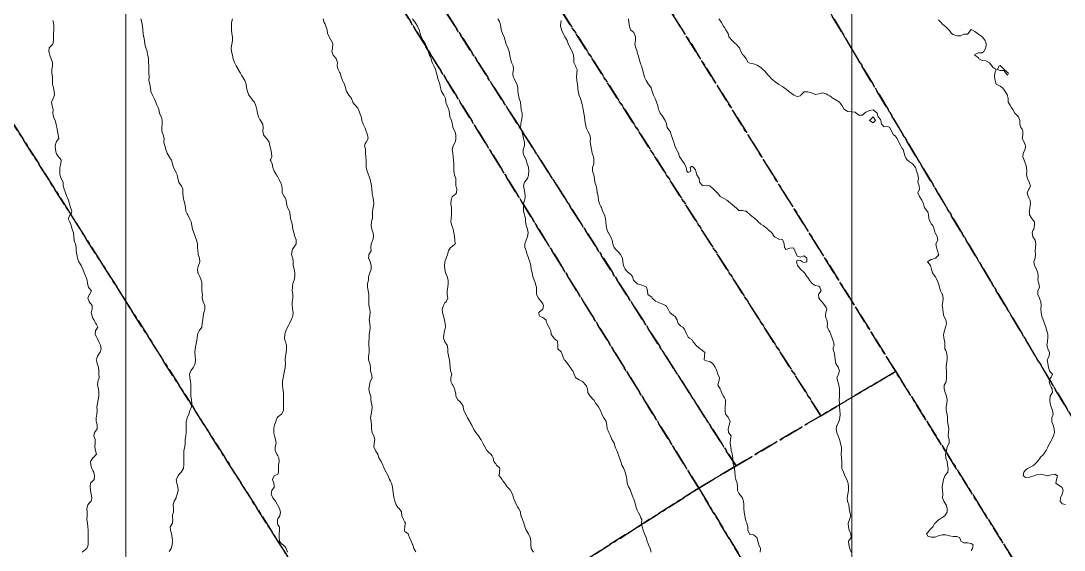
# Model space of a CAD drawing. Header units: centimetres. Extents: x 0 to 642158, y -847 to 649707.
# Drawn here: x 616652.3 to 616796, y 620609.5 to 620682.5 of the extents above; entities that cross this region are included whole.
import ezdxf

# ---------------------------------------------------------------- set-up
doc = ezdxf.new("R2010")
doc.units = ezdxf.units.CM
doc.header["$MEASUREMENT"] = 0
doc.linetypes.add('CENTERX2', pattern=[4, 2.5, -0.5, 0.5, -0.5])
doc.layers.add('MEV_grille', color=254, linetype='Continuous', lineweight=9)
doc.layers.add('WAL_topographie 0.5', color=253, linetype='Continuous', lineweight=20)
doc.layers.add('SPW_parcellaire cadastral', color=7, linetype='CENTERX2', lineweight=25, true_color=0xff0542)

# ---------------------------------------------------------------- blocks, each defined once
blk = doc.blocks.new('*U112')
at = {"layer": 'MEV_grille', "transparency": 33554687}
blk.add_lwpolyline([(0, 1825.48), (0, -1825.48)], dxfattribs=at)
blk = doc.blocks.new('*U113')
at = {"layer": 'MEV_grille', "color": 0, "linetype": 'ByBlock', "lineweight": -2, "transparency": 16777216}
for p in [(1300, 0), (1400, 0)]:
    blk.add_blockref('*U112', p, dxfattribs=at)

msp = doc.modelspace()

# ---------------------------------------------------------------- linework, layer by layer
at = {"layer": 'SPW_parcellaire cadastral'}
for points in [[(616724.81, 620754.61), (616733.99, 620754.98), (616740.55, 620755.54), (616747.23, 620756.08), (616754.09, 620757.08), (616760.44, 620757.88), (616763.22, 620758.18), (616767.03, 620752.84), (616849.03, 620636.24), (616806.4, 620612.31), (616721.28, 620754.81), (616724.81, 620754.61)], [(616716.47, 620755.08), (616721.28, 620754.81), (616806.4, 620612.31), (616791.89, 620603.68), (616772.84, 620634.14), (616700.19, 620750.6), (616711.08, 620755.81), (616716.47, 620755.08)], [(616762.54, 620628.05), (616688.04, 620744.34), (616700.19, 620750.6), (616772.84, 620634.14), (616762.54, 620628.05)], [(616762.54, 620628.05), (616750.85, 620621.12), (616676.6, 620737.39), (616688.04, 620744.34), (616762.54, 620628.05)], [(616750.85, 620621.12), (616745.71, 620618.07), (616673.24, 620735.42), (616676.6, 620737.39), (616750.85, 620621.12)], [(616673.24, 620735.42), (616745.71, 620618.07), (616701.12, 620589.63), (616625.68, 620708.74), (616673.24, 620735.42)], [(616660.01, 620563.35), (616586.47, 620680.51), (616589.49, 620683.69), (616625.68, 620708.74), (616701.12, 620589.63), (616660.01, 620563.35)], [(616764.43, 620587.17), (616745.71, 620618.07), (616750.85, 620621.12), (616762.54, 620628.05), (616772.84, 620634.14), (616791.89, 620603.68), (616764.43, 620587.17)], [(616764.43, 620587.17), (616720.08, 620560.32), (616701.12, 620589.63), (616745.71, 620618.07), (616764.43, 620587.17)]]:
    msp.add_lwpolyline(points, dxfattribs=at)
at = {"layer": 'WAL_topographie 0.5'}
for points in [[(616668.85, 620682.75), (616669.01, 620682.25), (616669.1, 620681.75), (616669.14, 620681.25), (616669.18, 620680.75), (616669.25, 620680.31), (616669.26, 620680.25), (616669.35, 620679.75), (616669.43, 620679.25), (616669.56, 620678.75), (616669.72, 620678.25), (616669.75, 620678.1), (616669.83, 620677.75), (616669.9, 620677.25), (616669.94, 620676.75), (616669.97, 620676.25), (616669.98, 620675.75), (616669.99, 620675.25), (616670, 620674.75), (616669.99, 620674.25), (616670.09, 620673.75), (616670.19, 620673.25), (616670.25, 620672.83), (616670.26, 620672.75), (616670.47, 620672.25), (616670.71, 620671.75), (616670.75, 620671.66), (616670.94, 620671.25), (616671.12, 620670.75), (616671.25, 620670.46), (616671.33, 620670.25), (616671.44, 620669.75), (616671.65, 620669.25), (616671.75, 620669), (616671.81, 620668.75), (616671.82, 620668.25), (616671.78, 620667.75), (616671.75, 620667.25), (616671.96, 620666.75), (616672.06, 620666.25), (616672.04, 620665.75), (616672.16, 620665.25), (616672.25, 620664.97), (616672.33, 620664.75), (616672.51, 620664.25), (616672.75, 620663.78), (616672.77, 620663.75), (616673.08, 620663.25), (616673.25, 620662.75), (616673.25, 620662.75), (616673.35, 620662.25), (616673.64, 620661.75), (616673.75, 620661.5), (616673.87, 620661.25), (616673.95, 620660.75), (616674.09, 620660.25), (616674.25, 620660.02), (616674.47, 620659.75), (616674.63, 620659.25), (616674.63, 620658.75), (616674.69, 620658.25), (616674.75, 620657.95), (616674.79, 620657.75), (616674.93, 620657.25), (616675.01, 620656.75), (616675.08, 620656.25), (616675.25, 620655.88), (616675.32, 620655.75), (616675.57, 620655.25), (616675.75, 620654.86), (616675.8, 620654.75), (616675.91, 620654.25), (616675.99, 620653.75), (616676.16, 620653.25), (616676.25, 620653.01), (616676.35, 620652.75), (616676.54, 620652.25), (616676.68, 620651.75), (616676.69, 620651.25), (616676.7, 620650.75), (616676.75, 620650.42), (616676.78, 620650.25), (616676.95, 620649.75), (616676.98, 620649.25), (616676.79, 620648.75), (616676.75, 620648.6), (616676.65, 620648.25), (616676.72, 620647.75), (616676.75, 620647.68), (616676.97, 620647.25), (616677.19, 620646.75), (616677.25, 620646.46), (616677.29, 620646.25), (616677.25, 620645.75), (616677.27, 620645.25), (616677.36, 620644.75), (616677.32, 620644.25), (616677.45, 620643.75), (616677.67, 620643.25), (616677.7, 620642.75), (616677.55, 620642.25), (616677.45, 620641.75), (616677.4, 620641.25), (616677.33, 620640.75), (616677.25, 620640.25), (616677.25, 620640.25), (616676.91, 620639.75), (616676.75, 620639.48), (616676.66, 620639.25), (616676.62, 620638.75), (616676.54, 620638.25), (616676.43, 620637.75), (616676.33, 620637.25), (616676.29, 620636.75), (616676.34, 620636.25), (616676.4, 620635.75), (616676.35, 620635.25), (616676.25, 620634.99), (616676.13, 620634.75), (616675.77, 620634.25), (616675.75, 620634.22), (616675.58, 620633.75), (616675.62, 620633.25), (616675.72, 620632.75), (616675.75, 620632.38), (616675.77, 620632.25), (616675.77, 620631.75), (616675.75, 620631.5), (616675.74, 620631.25), (616675.75, 620631), (616675.76, 620630.75), (616675.83, 620630.25), (616675.9, 620629.75), (616675.86, 620629.25), (616675.75, 620629.05), (616675.63, 620628.75), (616675.47, 620628.25), (616675.27, 620627.75), (616675.25, 620627.7), (616675.1, 620627.25), (616675.1, 620626.75), (616675.11, 620626.25), (616675.12, 620625.75), (616675.06, 620625.25), (616674.98, 620624.75), (616674.98, 620624.25), (616674.92, 620623.75), (616674.8, 620623.25), (616674.81, 620622.75), (616674.81, 620622.25), (616674.78, 620621.75), (616674.79, 620621.25), (616674.75, 620620.88), (616674.73, 620620.75), (616674.42, 620620.25), (616674.25, 620620.09), (616674, 620619.75), (616673.75, 620619.25), (616673.82, 620618.75), (616673.96, 620618.25), (616673.99, 620617.75), (616673.88, 620617.25), (616673.75, 620616.81), (616673.73, 620616.75), (616673.48, 620616.25), (616673.32, 620615.75), (616673.37, 620615.25), (616673.38, 620614.75), (616673.25, 620614.38), (616673.21, 620614.25), (616673.25, 620614), (616673.28, 620613.75), (616673.25, 620613.42), (616673.22, 620613.25), (616672.9, 620612.75), (616672.97, 620612.25), (616673.1, 620611.75), (616673.2, 620611.25), (616673.25, 620610.85), (616673.26, 620610.75), (616673.25, 620610.65), (616673.17, 620610.25), (616673.05, 620609.75), (616672.75, 620609.35)], [(616681.49, 620682.75), (616681.37, 620682.25), (616681.36, 620681.75), (616681.35, 620681.25), (616681.39, 620680.75), (616681.51, 620680.25), (616681.5, 620679.75), (616681.4, 620679.25), (616681.32, 620678.75), (616681.34, 620678.25), (616681.5, 620677.75), (616681.6, 620677.25), (616681.75, 620676.75), (616681.75, 620676.75), (616681.99, 620676.25), (616682.25, 620675.82), (616682.29, 620675.75), (616682.58, 620675.25), (616682.75, 620674.97), (616682.89, 620674.75), (616683.2, 620674.25), (616683.25, 620674.12), (616683.37, 620673.75), (616683.44, 620673.25), (616683.54, 620672.75), (616683.73, 620672.25), (616683.75, 620672.21), (616684.09, 620671.75), (616684.25, 620671.55), (616684.52, 620671.25), (616684.72, 620670.75), (616684.75, 620670.62), (616684.85, 620670.25), (616684.93, 620669.75), (616685.09, 620669.25), (616685.25, 620668.89), (616685.35, 620668.75), (616685.67, 620668.25), (616685.71, 620667.75), (616685.68, 620667.25), (616685.75, 620666.82), (616685.77, 620666.75), (616686.19, 620666.25), (616686.25, 620666.18), (616686.53, 620665.75), (616686.65, 620665.25), (616686.75, 620664.75), (616686.75, 620664.75), (616686.88, 620664.25), (616686.92, 620663.75), (616686.75, 620663.39), (616686.7, 620663.25), (616686.75, 620663.17), (616686.94, 620662.75), (616687.07, 620662.25), (616687.24, 620661.75), (616687.25, 620661.73), (616687.56, 620661.25), (616687.75, 620660.93), (616687.85, 620660.75), (616688.1, 620660.25), (616688.25, 620659.86), (616688.29, 620659.75), (616688.33, 620659.25), (616688.35, 620658.75), (616688.63, 620658.25), (616688.75, 620658.06), (616688.89, 620657.75), (616688.95, 620657.25), (616689.09, 620656.75), (616689.25, 620656.43), (616689.35, 620656.25), (616689.45, 620655.75), (616689.47, 620655.25), (616689.62, 620654.75), (616689.74, 620654.25), (616689.75, 620654.19), (616689.81, 620653.75), (616689.92, 620653.25), (616690.07, 620652.75), (616690.25, 620652.29), (616690.26, 620652.25), (616690.25, 620651.75), (616690.25, 620651.75), (616689.94, 620651.25), (616689.75, 620651), (616689.71, 620650.75), (616689.63, 620650.25), (616689.75, 620649.83), (616689.79, 620649.75), (616689.87, 620649.25), (616689.85, 620648.75), (616689.97, 620648.25), (616690.08, 620647.75), (616690.08, 620647.25), (616689.97, 620646.75), (616689.82, 620646.25), (616689.75, 620645.88), (616689.74, 620645.75), (616689.73, 620645.25), (616689.75, 620645.08), (616689.8, 620644.75), (616689.79, 620644.25), (616689.75, 620643.96), (616689.72, 620643.75), (616689.71, 620643.25), (616689.75, 620642.85), (616689.76, 620642.75), (616689.83, 620642.25), (616689.79, 620641.75), (616689.75, 620641.66), (616689.59, 620641.25), (616689.35, 620640.75), (616689.25, 620640.55), (616689.06, 620640.25), (616688.86, 620639.75), (616688.75, 620639.46), (616688.69, 620639.25), (616688.64, 620638.75), (616688.75, 620638.33), (616688.78, 620638.25), (616688.92, 620637.75), (616688.93, 620637.25), (616688.88, 620636.75), (616688.79, 620636.25), (616688.75, 620635.75), (616688.78, 620635.25), (616688.76, 620634.75), (616688.75, 620634.67), (616688.65, 620634.25), (616688.55, 620633.75), (616688.46, 620633.25), (616688.39, 620632.75), (616688.38, 620632.25), (616688.42, 620631.75), (616688.52, 620631.25), (616688.53, 620630.75), (616688.51, 620630.25), (616688.51, 620629.75), (616688.52, 620629.25), (616688.54, 620628.75), (616688.25, 620628.25), (616688.25, 620628.25), (616687.75, 620627.9), (616687.65, 620627.75), (616687.47, 620627.25), (616687.28, 620626.75), (616687.25, 620626.62), (616687.2, 620626.25), (616687.19, 620625.75), (616687.25, 620625.35), (616687.26, 620625.25), (616687.42, 620624.75), (616687.5, 620624.25), (616687.35, 620623.75), (616687.39, 620623.25), (616687.6, 620622.75), (616687.75, 620622.5), (616687.87, 620622.25), (616687.92, 620621.75), (616687.84, 620621.25), (616687.82, 620620.75), (616687.82, 620620.25), (616687.75, 620619.97), (616687.25, 620619.75), (616687.25, 620619.75), (616687.02, 620619.25), (616687.19, 620618.75), (616687.25, 620618.35), (616687.28, 620618.25), (616687.25, 620618.21), (616686.92, 620617.75), (616686.81, 620617.25), (616687.07, 620616.75), (616687.25, 620616.51), (616687.42, 620616.25), (616687.7, 620615.75), (616687.75, 620615.67), (616687.97, 620615.25), (616688.1, 620614.75), (616688, 620614.25), (616687.75, 620613.84), (616687.7, 620613.75), (616687.67, 620613.25), (616687.75, 620613.02), (616687.96, 620612.75), (616687.98, 620612.25), (616687.91, 620611.75), (616687.92, 620611.25), (616687.98, 620610.75), (616688.25, 620610.4), (616688.48, 620610.25), (616688.75, 620609.96), (616688.88, 620609.75), (616689.06, 620609.25)], [(616694, 620682.75), (616694.11, 620682.25), (616694.25, 620682), (616694.37, 620681.75), (616694.54, 620681.25), (616694.6, 620680.75), (616694.75, 620680.39), (616694.81, 620680.25), (616695.1, 620679.75), (616695.25, 620679.43), (616695.31, 620679.25), (616695.27, 620678.75), (616695.25, 620678.67), (616695.16, 620678.25), (616695.25, 620678), (616695.36, 620677.75), (616695.75, 620677.3), (616695.79, 620677.25), (616695.94, 620676.75), (616695.92, 620676.25), (616696.07, 620675.75), (616696.25, 620675.42), (616696.32, 620675.25), (616696.48, 620674.75), (616696.65, 620674.25), (616696.75, 620674.05), (616696.92, 620673.75), (616697.07, 620673.25), (616697.2, 620672.75), (616697.25, 620672.67), (616697.53, 620672.25), (616697.75, 620671.94), (616697.88, 620671.75), (616698.07, 620671.25), (616698.25, 620670.98), (616698.46, 620670.75), (616698.75, 620670.42), (616698.84, 620670.25), (616699.05, 620669.75), (616699.23, 620669.25), (616699.25, 620669.15), (616699.29, 620668.75), (616699.47, 620668.25), (616699.71, 620667.75), (616699.75, 620667.66), (616699.9, 620667.25), (616700.08, 620666.75), (616700.18, 620666.25), (616699.89, 620665.75), (616699.75, 620665.5), (616699.66, 620665.25), (616699.75, 620664.95), (616699.81, 620664.75), (616699.8, 620664.25), (616699.84, 620663.75), (616699.89, 620663.25), (616699.9, 620662.75), (616699.9, 620662.25), (616700.03, 620661.75), (616700.22, 620661.25), (616700.25, 620661.16), (616700.4, 620660.75), (616700.56, 620660.25), (616700.62, 620659.75), (616700.67, 620659.25), (616700.73, 620658.75), (616700.75, 620658.61), (616700.82, 620658.25), (616700.92, 620657.75), (616700.95, 620657.25), (616700.88, 620656.75), (616700.78, 620656.25), (616700.78, 620655.75), (616700.79, 620655.25), (616700.75, 620655.17), (616700.64, 620654.75), (616700.6, 620654.25), (616700.68, 620653.75), (616700.75, 620653.56), (616700.86, 620653.25), (616700.92, 620652.75), (616700.83, 620652.25), (616700.75, 620652.04), (616700.59, 620651.75), (616700.53, 620651.25), (616700.61, 620650.75), (616700.28, 620650.25), (616700.25, 620650.08), (616700.23, 620649.75), (616700.25, 620649.7), (616700.45, 620649.25), (616700.6, 620648.75), (616700.61, 620648.25), (616700.4, 620647.75), (616700.25, 620647.32), (616700.22, 620647.25), (616700.21, 620646.75), (616700.11, 620646.25), (616700.08, 620645.75), (616700.2, 620645.25), (616700.25, 620644.75), (616700.25, 620644.75), (616700.26, 620644.25), (616700.25, 620643.75), (616700.29, 620643.25), (616700.42, 620642.75), (616700.47, 620642.25), (616700.41, 620641.75), (616700.33, 620641.25), (616700.41, 620640.75), (616700.45, 620640.25), (616700.4, 620639.75), (616700.34, 620639.25), (616700.32, 620638.75), (616700.25, 620638.25), (616700.25, 620637.75), (616700.32, 620637.25), (616700.3, 620636.75), (616700.25, 620636.47), (616700.21, 620636.25), (616700.22, 620635.75), (616700.25, 620635.62), (616700.39, 620635.25), (616700.49, 620634.75), (616700.49, 620634.25), (616700.66, 620633.75), (616700.75, 620633.25), (616700.75, 620633.25), (616700.75, 620633.25), (616700.46, 620632.75), (616700.35, 620632.25), (616700.27, 620631.75), (616700.36, 620631.25), (616700.53, 620630.75), (616700.56, 620630.25), (616700.65, 620629.75), (616700.72, 620629.25), (616700.69, 620628.75), (616700.58, 620628.25), (616700.52, 620627.75), (616700.61, 620627.25), (616700.63, 620626.75), (616700.64, 620626.25), (616700.71, 620625.75), (616700.75, 620625.67), (616700.96, 620625.25), (616701.1, 620624.75), (616700.99, 620624.25), (616700.98, 620623.75), (616701.21, 620623.25), (616701.25, 620623.17), (616701.53, 620622.75), (616701.67, 620622.25), (616701.75, 620622.09), (616701.95, 620621.75), (616702.22, 620621.25), (616702.25, 620621.16), (616702.37, 620620.75), (616702.65, 620620.25), (616702.75, 620620.08), (616702.94, 620619.75), (616703.11, 620619.25), (616703.25, 620619.04), (616703.39, 620618.75), (616703.53, 620618.25), (616703.56, 620617.75), (616703.65, 620617.25), (616703.71, 620616.75), (616703.75, 620616.62), (616703.85, 620616.25), (616704.05, 620615.75), (616704.25, 620615.4), (616704.43, 620615.25), (616704.75, 620614.79), (616704.78, 620614.75), (616704.82, 620614.25), (616705.06, 620613.75), (616705.25, 620613.38), (616705.33, 620613.25), (616705.25, 620612.92), (616705.22, 620612.75), (616705.18, 620612.25), (616705.25, 620612.09), (616705.67, 620611.75), (616705.75, 620611.65), (616705.88, 620611.25), (616706.1, 620610.75), (616706.25, 620610.39), (616706.34, 620610.25), (616706.49, 620609.75), (616706.75, 620609.28)], [(616706.29, 620682.75), (616706.64, 620682.25), (616706.75, 620682.11), (616706.99, 620681.75), (616707.2, 620681.25), (616707.25, 620681.1), (616707.35, 620680.75), (616707.49, 620680.25), (616707.75, 620679.75), (616707.75, 620679.75), (616708.08, 620679.25), (616708.25, 620678.88), (616708.3, 620678.75), (616708.46, 620678.25), (616708.64, 620677.75), (616708.75, 620677.5), (616708.84, 620677.25), (616709.01, 620676.75), (616709.21, 620676.25), (616709.25, 620676.18), (616709.44, 620675.75), (616709.59, 620675.25), (616709.72, 620674.75), (616709.75, 620674.67), (616709.88, 620674.25), (616710.04, 620673.75), (616710.12, 620673.25), (616710.25, 620672.88), (616710.3, 620672.75), (616710.61, 620672.25), (616710.75, 620671.96), (616710.83, 620671.75), (616710.89, 620671.25), (616711.04, 620670.75), (616711.25, 620670.36), (616711.3, 620670.25), (616711.37, 620669.75), (616711.44, 620669.25), (616711.64, 620668.75), (616711.75, 620668.34), (616711.78, 620668.25), (616711.84, 620667.75), (616712.1, 620667.25), (616712.25, 620666.75), (616712.25, 620666.75), (616712.26, 620666.25), (616712.25, 620666.17), (616712.15, 620665.75), (616711.88, 620665.25), (616711.75, 620664.75), (616711.84, 620664.25), (616711.91, 620663.75), (616711.94, 620663.25), (616711.99, 620662.75), (616712, 620662.25), (616711.99, 620661.75), (616712.07, 620661.25), (616712.24, 620660.75), (616712.25, 620660.25), (616712.25, 620660.25), (616712.26, 620659.75), (616712.37, 620659.25), (616712.34, 620658.75), (616712.25, 620658.63), (616711.8, 620658.25), (616711.75, 620658.2), (616711.59, 620657.75), (616711.57, 620657.25), (616711.66, 620656.75), (616711.68, 620656.25), (616711.64, 620655.75), (616711.59, 620655.25), (616711.58, 620654.75), (616711.7, 620654.25), (616711.75, 620654.12), (616711.87, 620653.75), (616711.98, 620653.25), (616712.05, 620652.75), (616712.12, 620652.25), (616712.15, 620651.75), (616711.75, 620651.39), (616711.54, 620651.25), (616711.25, 620650.75), (616711.25, 620650.75), (616711.1, 620650.25), (616710.92, 620649.75), (616710.76, 620649.25), (616710.75, 620649.17), (616710.71, 620648.75), (616710.75, 620648.25), (616710.75, 620648.25), (616710.84, 620647.75), (616711.05, 620647.25), (616711.19, 620646.75), (616711.18, 620646.25), (616711.14, 620645.75), (616711.07, 620645.25), (616711.07, 620644.75), (616711.16, 620644.25), (616710.92, 620643.75), (616710.75, 620643.6), (616710.54, 620643.25), (616710.39, 620642.75), (616710.42, 620642.25), (616710.57, 620641.75), (616710.71, 620641.25), (616710.75, 620641.05), (616710.8, 620640.75), (616710.82, 620640.25), (616710.75, 620639.9), (616710.71, 620639.75), (616710.62, 620639.25), (616710.57, 620638.75), (616710.73, 620638.25), (616710.75, 620638.22), (616711.05, 620637.75), (616711.17, 620637.25), (616711.16, 620636.75), (616711.25, 620636.33), (616711.26, 620636.25), (616711.39, 620635.75), (616711.45, 620635.25), (616711.46, 620634.75), (616711.53, 620634.25), (616711.72, 620633.75), (616711.57, 620633.25), (616711.58, 620632.75), (616711.75, 620632.4), (616711.82, 620632.25), (616712.06, 620631.75), (616712.23, 620631.25), (616712.25, 620631), (616712.27, 620630.75), (616712.52, 620630.25), (616712.75, 620630.06), (616713.03, 620629.75), (616713.25, 620629.35), (616713.28, 620629.25), (616713.37, 620628.75), (616713.61, 620628.25), (616713.75, 620627.96), (616713.85, 620627.75), (616714.19, 620627.25), (616714.25, 620627.12), (616714.45, 620626.75), (616714.68, 620626.25), (616714.75, 620626.15), (616715.01, 620625.75), (616715.25, 620625.44), (616715.38, 620625.25), (616715.72, 620624.75), (616715.75, 620624.7), (616715.98, 620624.25), (616716.25, 620623.75), (616716.25, 620623.75), (616716.53, 620623.25), (616716.75, 620623.03), (616717.06, 620622.75), (616717.25, 620622.51), (616717.39, 620622.25), (616717.49, 620621.75), (616717.75, 620621.43), (616717.87, 620621.25), (616718.25, 620620.85), (616718.33, 620620.75), (616718.28, 620620.25), (616718.25, 620620.08), (616718.2, 620619.75), (616718.25, 620619.7), (616718.62, 620619.25), (616718.75, 620619.07), (616719.02, 620618.75), (616719.25, 620618.38), (616719.34, 620618.25), (616719.75, 620617.82), (616719.8, 620617.75), (616720.08, 620617.25), (616720.19, 620616.75), (616720.25, 620616.61), (616720.37, 620616.25), (616720.6, 620615.75), (616720.75, 620615.49), (616720.92, 620615.25), (616721.14, 620614.75), (616721.23, 620614.25), (616721.25, 620614.2), (616721.45, 620613.75), (616721.62, 620613.25), (616721.75, 620612.81), (616721.77, 620612.75), (616721.93, 620612.25), (616722.25, 620611.75), (616722.25, 620611.75), (616722.49, 620611.25), (616722.57, 620610.75), (616722.58, 620610.25), (616722.65, 620609.75), (616722.75, 620609.53), (616722.93, 620609.25)], [(616718.04, 620682.75), (616718.25, 620682.4), (616718.32, 620682.25), (616718.46, 620681.75), (616718.52, 620681.25), (616718.67, 620680.75), (616718.75, 620680.59), (616718.92, 620680.25), (616719.05, 620679.75), (616719.19, 620679.25), (616719.25, 620679.15), (616719.4, 620678.75), (616719.59, 620678.25), (616719.7, 620677.75), (616719.75, 620677.42), (616719.77, 620677.25), (616719.9, 620676.75), (616720.17, 620676.25), (616720.2, 620675.75), (616720.12, 620675.25), (616720.17, 620674.75), (616720.25, 620674.58), (616720.43, 620674.25), (616720.67, 620673.75), (616720.75, 620673.46), (616720.79, 620673.25), (616720.81, 620672.75), (616720.88, 620672.25), (616720.99, 620671.75), (616721.14, 620671.25), (616721.2, 620670.75), (616721.24, 620670.25), (616721.25, 620670.21), (616721.37, 620669.75), (616721.37, 620669.25), (616721.28, 620668.75), (616721.25, 620668.58), (616721.2, 620668.25), (616721.18, 620667.75), (616721.25, 620667.52), (616721.34, 620667.25), (616721.47, 620666.75), (616721.56, 620666.25), (616721.7, 620665.75), (616721.69, 620665.25), (616721.53, 620664.75), (616721.53, 620664.25), (616721.72, 620663.75), (616721.75, 620663.68), (616721.92, 620663.25), (616722.08, 620662.75), (616722.25, 620662.32), (616722.27, 620662.25), (616722.31, 620661.75), (616722.26, 620661.25), (616722.25, 620661.19), (616722.14, 620660.75), (616721.75, 620660.29), (616721.71, 620660.25), (616721.56, 620659.75), (616721.68, 620659.25), (616721.75, 620658.83), (616721.76, 620658.75), (616721.81, 620658.25), (616721.75, 620657.83), (616721.73, 620657.75), (616721.56, 620657.25), (616721.56, 620656.75), (616721.59, 620656.25), (616721.7, 620655.75), (616721.75, 620655.54), (616721.83, 620655.25), (616721.85, 620654.75), (616721.95, 620654.25), (616722.13, 620653.75), (616722.21, 620653.25), (616722.12, 620652.75), (616721.95, 620652.25), (616721.78, 620651.75), (616721.78, 620651.25), (616721.92, 620650.75), (616722.07, 620650.25), (616722.25, 620649.82), (616722.28, 620649.75), (616722.47, 620649.25), (616722.57, 620648.75), (616722.64, 620648.25), (616722.75, 620647.75), (616722.75, 620647.75), (616722.88, 620647.25), (616723.03, 620646.75), (616723.23, 620646.25), (616723.25, 620646.2), (616723.35, 620645.75), (616723.35, 620645.25), (616723.38, 620644.75), (616723.66, 620644.25), (616723.75, 620644.09), (616724.04, 620643.75), (616724.25, 620643.48), (616724.34, 620643.25), (616724.25, 620642.75), (616724.25, 620642.75), (616723.75, 620642.33), (616723.68, 620642.25), (616723.75, 620641.85), (616723.8, 620641.75), (616724.25, 620641.6), (616724.65, 620641.25), (616724.75, 620640.95), (616724.82, 620640.75), (616725.07, 620640.25), (616725.25, 620639.93), (616725.32, 620639.75), (616725.39, 620639.25), (616725.75, 620638.78), (616725.77, 620638.75), (616726.25, 620638.3), (616726.28, 620638.25), (616726.32, 620637.75), (616726.31, 620637.25), (616726.75, 620636.83), (616726.79, 620636.75), (616726.98, 620636.25), (616727.19, 620635.75), (616727.25, 620635.68), (616727.62, 620635.25), (616727.75, 620635.12), (616728.01, 620634.75), (616728.25, 620634.39), (616728.36, 620634.25), (616728.56, 620633.75), (616728.75, 620633.32), (616728.8, 620633.25), (616729.25, 620632.99), (616729.69, 620632.75), (616729.75, 620632.7), (616730.18, 620632.25), (616730.25, 620632.1), (616730.37, 620631.75), (616730.45, 620631.25), (616730.75, 620630.75), (616730.75, 620630.75), (616731.22, 620630.25), (616731.25, 620630.22), (616731.53, 620629.75), (616731.75, 620629.45), (616731.89, 620629.25), (616732.19, 620628.75), (616732.25, 620628.62), (616732.38, 620628.25), (616732.65, 620627.75), (616732.75, 620627.6), (616732.97, 620627.25), (616733.07, 620626.75), (616733.11, 620626.25), (616733.25, 620625.94), (616733.32, 620625.75), (616733.54, 620625.25), (616733.75, 620624.75), (616733.75, 620624.75), (616734.07, 620624.25), (616734.19, 620623.75), (616734.25, 620623.61), (616734.43, 620623.25), (616734.62, 620622.75), (616734.75, 620622.34), (616734.79, 620622.25), (616734.96, 620621.75), (616735.14, 620621.25), (616735.25, 620621), (616735.38, 620620.75), (616735.57, 620620.25), (616735.71, 620619.75), (616735.75, 620619.55), (616735.79, 620619.25), (616735.85, 620618.75), (616736.03, 620618.25), (616736.25, 620617.86), (616736.32, 620617.75), (616736.49, 620617.25), (616736.67, 620616.75), (616736.75, 620616.54), (616736.85, 620616.25), (616736.99, 620615.75), (616737.15, 620615.25), (616737.25, 620615.04), (616737.36, 620614.75), (616737.63, 620614.25), (616737.75, 620613.96), (616737.88, 620613.75), (616737.84, 620613.25), (616737.93, 620612.75), (616738.08, 620612.25), (616738.25, 620611.75), (616738.25, 620611.75), (616738.46, 620611.25), (616738.61, 620610.75), (616738.75, 620610.39), (616738.81, 620610.25), (616739.02, 620609.75), (616739.18, 620609.25)], [(616736.06, 620682.75), (616736.08, 620682.25), (616736.16, 620681.75), (616736.25, 620681.39), (616736.31, 620681.25), (616736.75, 620680.86), (616736.82, 620680.75), (616737.02, 620680.25), (616736.98, 620679.75), (616736.92, 620679.25), (616737.03, 620678.75), (616737.21, 620678.25), (616737.25, 620678.08), (616737.36, 620677.75), (616737.49, 620677.25), (616737.65, 620676.75), (616737.75, 620676.46), (616737.82, 620676.25), (616737.98, 620675.75), (616738.09, 620675.25), (616738.23, 620674.75), (616738.25, 620674.7), (616738.45, 620674.25), (616738.75, 620673.8), (616738.79, 620673.75), (616739.15, 620673.25), (616739.25, 620672.9), (616739.28, 620672.75), (616739.47, 620672.25), (616739.73, 620671.75), (616739.75, 620671.69), (616739.91, 620671.25), (616740.06, 620670.75), (616740.17, 620670.25), (616740.25, 620670.07), (616740.39, 620669.75), (616740.75, 620669.28), (616740.77, 620669.25), (616741.07, 620668.75), (616741.25, 620668.3), (616741.27, 620668.25), (616741.38, 620667.75), (616741.75, 620667.27), (616741.76, 620667.25), (616741.93, 620666.75), (616742.08, 620666.25), (616742.25, 620665.82), (616742.28, 620665.75), (616742.43, 620665.25), (616742.65, 620664.75), (616742.75, 620664.55), (616742.92, 620664.25), (616743.08, 620663.75), (616743.25, 620663.5), (616743.4, 620663.25), (616743.75, 620662.75), (616743.75, 620662.75), (616743.96, 620662.25), (616744.09, 620661.75), (616744.25, 620661.56), (616744.62, 620661.75), (616744.52, 620662.25), (616744.75, 620662.45), (616745, 620662.25), (616745.25, 620661.92), (616745.3, 620661.75), (616745.44, 620661.25), (616745.75, 620660.75), (616745.75, 620660.75), (616745.84, 620660.25), (616746.25, 620659.78), (616746.75, 620659.84), (616747.25, 620659.75), (616747.25, 620659.75), (616747.75, 620659.25), (616747.75, 620659.25), (616748.25, 620658.78), (616748.29, 620658.75), (616748.68, 620658.25), (616748.75, 620658.2), (616749.25, 620657.94), (616749.6, 620657.75), (616749.75, 620657.63), (616750.17, 620657.25), (616750.25, 620657.2), (616750.75, 620656.81), (616750.82, 620656.75), (616751.25, 620656.34), (616751.75, 620656.34), (616752.12, 620656.25), (616752.25, 620656.22), (616752.75, 620655.8), (616752.79, 620655.75), (616753.25, 620655.37), (616753.42, 620655.25), (616753.75, 620654.95), (616753.91, 620654.75), (616754.25, 620654.45), (616754.6, 620654.25), (616754.75, 620654.14), (616755.23, 620653.75), (616755.25, 620653.72), (616755.75, 620653.29), (616755.79, 620653.25), (616756.1, 620652.75), (616756.25, 620652.64), (616756.75, 620652.39), (616757.25, 620652.34), (616757.31, 620652.25), (616757.47, 620651.75), (616757.51, 620651.25), (616757.75, 620650.97), (616758.25, 620651.13), (616758.75, 620651.2), (616758.96, 620650.75), (616759.2, 620650.25), (616759.25, 620650.05), (616759.75, 620649.88), (616760.25, 620650.07), (616760.6, 620649.75), (616760.62, 620649.25), (616760.25, 620649.17), (616760, 620649.25), (616759.75, 620649.46), (616759.25, 620649.5), (616759.18, 620649.25), (616759.25, 620648.95), (616759.31, 620648.75), (616759.73, 620648.25), (616759.75, 620648.23), (616760.25, 620647.78), (616760.28, 620647.75), (616760.6, 620647.25), (616760.75, 620647.08), (616760.99, 620646.75), (616761.25, 620646.34), (616761.35, 620646.25), (616761.75, 620646), (616762.25, 620645.88), (616762.38, 620645.75), (616762.56, 620645.25), (616762.25, 620644.83), (616762.21, 620644.75), (616762.25, 620644.25), (616762.25, 620644.25), (616762.69, 620643.75), (616762.75, 620643.67), (616763.09, 620643.25), (616763.25, 620642.94), (616763.35, 620642.75), (616763.25, 620642.39), (616763.21, 620642.25), (616763.16, 620641.75), (616763.25, 620641.45), (616763.35, 620641.25), (616763.46, 620640.75), (616763.42, 620640.25), (616763.66, 620639.75), (616763.75, 620639.6), (616763.89, 620639.25), (616764.07, 620638.75), (616764.25, 620638.3), (616764.27, 620638.25), (616764.36, 620637.75), (616764.25, 620637.38), (616764.22, 620637.25), (616764.25, 620637.15), (616764.35, 620636.75), (616764.47, 620636.25), (616764.52, 620635.75), (616764.6, 620635.25), (616764.75, 620635.01), (616764.9, 620634.75), (616765.12, 620634.25), (616764.98, 620633.75), (616764.75, 620633.25), (616764.86, 620632.75), (616765.01, 620632.25), (616765.08, 620631.75), (616765.12, 620631.25), (616765.1, 620630.75), (616765.07, 620630.25), (616765.09, 620629.75), (616765.09, 620629.25), (616765.14, 620628.75), (616765.18, 620628.25), (616765.16, 620627.75), (616765.02, 620627.25), (616764.77, 620626.75), (616764.75, 620626.69), (616764.62, 620626.25), (616764.72, 620625.75), (616764.75, 620625.7), (616764.93, 620625.25), (616765.09, 620624.75), (616765.23, 620624.25), (616765.25, 620624.18), (616765.36, 620623.75), (616765.38, 620623.25), (616765.33, 620622.75), (616765.36, 620622.25), (616765.4, 620621.75), (616765.41, 620621.25), (616765.44, 620620.75), (616765.63, 620620.25), (616765.75, 620620.02), (616765.85, 620619.75), (616766.13, 620619.25), (616766.25, 620618.86), (616766.28, 620618.75), (616766.32, 620618.25), (616766.35, 620617.75), (616766.25, 620617.25), (616766.25, 620617.25), (616766.18, 620616.75), (616766.22, 620616.25), (616766.25, 620616.14), (616766.39, 620615.75), (616766.45, 620615.25), (616766.53, 620614.75), (616766.65, 620614.25), (616766.49, 620613.75), (616766.28, 620613.25), (616766.32, 620612.75), (616766.44, 620612.25), (616766.66, 620611.75), (616766.73, 620611.25), (616766.35, 620610.75), (616766.39, 620610.25), (616766.54, 620609.75), (616766.69, 620609.25)], [(616748.46, 620682.75), (616748.75, 620682.36), (616748.83, 620682.25), (616749.14, 620681.75), (616749.25, 620681.54), (616749.45, 620681.25), (616749.75, 620680.75), (616749.75, 620680.75), (616749.87, 620680.25), (616750.25, 620679.81), (616750.3, 620679.75), (616750.75, 620679.34), (616750.86, 620679.25), (616751.25, 620678.86), (616751.33, 620678.75), (616751.49, 620678.25), (616751.75, 620677.84), (616751.87, 620677.75), (616752.25, 620677.25), (616752.25, 620677.25), (616752.5, 620676.75), (616752.75, 620676.65), (616753.25, 620676.54), (616753.75, 620676.34), (616753.9, 620676.25), (616754.25, 620676.02), (616754.56, 620675.75), (616754.75, 620675.58), (616755.04, 620675.25), (616755.25, 620675.04), (616755.49, 620674.75), (616755.75, 620674.5), (616756.03, 620674.25), (616756.25, 620674.08), (616756.7, 620673.75), (616756.75, 620673.71), (616757.25, 620673.4), (616757.48, 620673.25), (616757.75, 620673.07), (616758.13, 620672.75), (616758.25, 620672.65), (616758.75, 620672.26), (616758.8, 620672.25), (616759.25, 620672.03), (616759.75, 620672.12), (616759.78, 620672.25), (616760.25, 620672.69), (616760.75, 620672.7), (616761.25, 620672.56), (616761.75, 620672.33), (616762.25, 620672.42), (616762.75, 620672.54), (616763.25, 620672.42), (616763.56, 620672.25), (616763.75, 620672.15), (616764.25, 620671.76), (616764.27, 620671.75), (616764.75, 620671.47), (616765.12, 620671.25), (616765.25, 620671.09), (616765.45, 620670.75), (616765.75, 620670.27), (616765.77, 620670.25), (616766.25, 620669.97), (616766.75, 620669.92), (616767.25, 620669.89), (616767.4, 620669.75), (616767.75, 620669.48), (616768.25, 620669.45), (616768.55, 620669.75), (616768.75, 620669.9), (616769.25, 620670.11), (616769.75, 620670.2), (616770.25, 620669.78), (616770.27, 620669.75), (616770.45, 620669.25), (616770.75, 620668.88), (616770.8, 620668.75), (616770.9, 620668.25), (616771.25, 620667.88), (616771.75, 620667.91), (616772.02, 620667.75), (616772.25, 620667.25), (616772.25, 620667.25), (616772.54, 620666.75), (616772.75, 620666.6), (616773.03, 620666.25), (616773.25, 620665.83), (616773.29, 620665.75), (616773.54, 620665.25), (616773.75, 620664.89), (616773.89, 620664.75), (616774, 620664.25), (616774.16, 620663.75), (616774.25, 620663.56), (616774.48, 620663.25), (616774.75, 620663.05), (616775.16, 620662.75), (616775.25, 620662.66), (616775.55, 620662.25), (616775.71, 620661.75), (616775.75, 620661.65), (616775.88, 620661.25), (616775.98, 620660.75), (616775.89, 620660.25), (616776.06, 620659.75), (616776.12, 620659.25), (616775.91, 620658.75), (616776.11, 620658.25), (616776.25, 620658.03), (616776.45, 620657.75), (616776.65, 620657.25), (616776.75, 620656.9), (616776.83, 620656.75), (616777.19, 620656.25), (616777.25, 620656.14), (616777.35, 620655.75), (616777.39, 620655.25), (616777.59, 620654.75), (616777.75, 620654.5), (616777.96, 620654.25), (616778.15, 620653.75), (616778.25, 620653.35), (616778.27, 620653.25), (616778.54, 620652.75), (616778.63, 620652.25), (616778.38, 620651.75), (616778.44, 620651.25), (616778.59, 620650.75), (616778.75, 620650.29), (616778.77, 620650.25), (616778.75, 620650.17), (616778.33, 620649.75), (616778.25, 620649.71), (616777.75, 620649.58), (616777.25, 620649.31), (616777.23, 620649.25), (616777.25, 620649.23), (616777.64, 620648.75), (616777.75, 620648.38), (616777.77, 620648.25), (616777.89, 620647.75), (616778.25, 620647.28), (616778.28, 620647.25), (616778.57, 620646.75), (616778.75, 620646.28), (616778.76, 620646.25), (616778.89, 620645.75), (616779.01, 620645.25), (616779.25, 620644.79), (616779.27, 620644.75), (616779.39, 620644.25), (616779.34, 620643.75), (616779.25, 620643.25), (616779.33, 620642.75), (616779.38, 620642.25), (616779.45, 620641.75), (616779.75, 620641.28), (616779.77, 620641.25), (616779.85, 620640.75), (616779.75, 620640.39), (616779.7, 620640.25), (616779.58, 620639.75), (616779.44, 620639.25), (616779.47, 620638.75), (616779.6, 620638.25), (616779.61, 620637.75), (616779.62, 620637.25), (616779.75, 620637.02), (616779.84, 620636.75), (616779.94, 620636.25), (616779.91, 620635.75), (616779.82, 620635.25), (616779.78, 620634.75), (616779.85, 620634.25), (616779.83, 620633.75), (616779.84, 620633.25), (616779.81, 620632.75), (616779.75, 620632.63), (616779.53, 620632.25), (616779.52, 620631.75), (616779.67, 620631.25), (616779.75, 620631.03), (616779.85, 620630.75), (616779.91, 620630.25), (616779.89, 620629.75), (616779.79, 620629.25), (616779.78, 620628.75), (616779.91, 620628.25), (616779.96, 620627.75), (616779.96, 620627.25), (616780.08, 620626.75), (616780.17, 620626.25), (616780.1, 620625.75), (616780.09, 620625.25), (616780.21, 620624.75), (616780.2, 620624.25), (616779.91, 620623.75), (616779.83, 620623.25), (616779.75, 620622.92), (616779.72, 620622.75), (616779.74, 620622.25), (616779.75, 620622.21), (616779.91, 620621.75), (616779.97, 620621.25), (616780.08, 620620.75), (616780.04, 620620.25), (616779.75, 620619.96), (616779.62, 620619.75), (616779.42, 620619.25), (616779.32, 620618.75), (616779.25, 620618.25), (616779.28, 620617.75), (616779.34, 620617.25), (616779.28, 620616.75), (616779.46, 620616.25), (616779.75, 620615.82), (616779.8, 620615.75), (616779.93, 620615.25), (616779.91, 620614.75), (616779.75, 620614.46), (616779.62, 620614.25), (616779.25, 620614.01), (616778.84, 620613.75), (616778.75, 620613.69), (616778.28, 620613.25), (616778.25, 620613.22), (616777.94, 620612.75), (616777.75, 620612.51), (616777.48, 620612.25), (616777.25, 620611.96), (616777.07, 620611.75), (616777.25, 620611.45), (616777.75, 620611.3), (616778.25, 620611.3), (616778.75, 620611.47), (616779.25, 620611.63), (616779.75, 620611.62), (616780.25, 620611.48), (616780.75, 620611.4), (616781.25, 620611.4), (616781.62, 620611.25), (616781.75, 620610.96), (616781.83, 620610.75), (616782.25, 620610.53), (616782.75, 620610.53), (616783.25, 620610.44), (616783.49, 620610.25), (616783.4, 620609.75), (616783.25, 620609.49)], [(616656.75, 620682.5), (616656.82, 620682.25), (616656.89, 620681.75), (616656.88, 620681.25), (616656.85, 620680.75), (616656.84, 620680.25), (616656.84, 620679.75), (616656.75, 620679.25), (616656.75, 620679.25), (616656.25, 620678.75), (616656.25, 620678.75), (616656.21, 620678.25), (616656.25, 620678.1), (616656.34, 620677.75), (616656.51, 620677.25), (616656.71, 620676.75), (616656.7, 620676.25), (616656.6, 620675.75), (616656.63, 620675.25), (616656.7, 620674.75), (616656.7, 620674.25), (616656.71, 620673.75), (616656.75, 620673.58), (616656.83, 620673.25), (616656.95, 620672.75), (616656.96, 620672.25), (616656.78, 620671.75), (616656.75, 620671.66), (616656.58, 620671.25), (616656.64, 620670.75), (616656.75, 620670.33), (616656.77, 620670.25), (616656.75, 620669.75), (616656.83, 620669.25), (616657.05, 620668.75), (616657.21, 620668.25), (616657.25, 620667.96), (616657.28, 620667.75), (616657.38, 620667.25), (616657.46, 620666.75), (616657.55, 620666.25), (616657.25, 620665.82), (616657.19, 620665.75), (616657.08, 620665.25), (616657.13, 620664.75), (616657.21, 620664.25), (616657.25, 620664.15), (616657.54, 620663.75), (616657.75, 620663.49), (616657.89, 620663.25), (616657.84, 620662.75), (616657.75, 620662.42), (616657.72, 620662.25), (616657.7, 620661.75), (616657.73, 620661.25), (616657.75, 620661.17), (616657.88, 620660.75), (616658.17, 620660.25), (616658.18, 620659.75), (616658.25, 620659.45), (616658.29, 620659.25), (616658.51, 620658.75), (616658.69, 620658.25), (616658.75, 620658.09), (616658.89, 620657.75), (616659.02, 620657.25), (616659.16, 620656.75), (616659.25, 620656.5), (616659.35, 620656.25), (616659.25, 620655.89), (616659.15, 620655.75), (616658.85, 620655.25), (616659.08, 620654.75), (616659.25, 620654.25), (616659.25, 620654.25), (616659.39, 620653.75), (616659.58, 620653.25), (616659.63, 620652.75), (616659.67, 620652.25), (616659.75, 620652.03), (616659.85, 620651.75), (616659.98, 620651.25), (616659.96, 620650.75), (616660.05, 620650.25), (616660.15, 620649.75), (616660.25, 620649.49), (616660.34, 620649.25), (616660.67, 620648.75), (616660.75, 620648.58), (616660.9, 620648.25), (616661.08, 620647.75), (616661.25, 620647.31), (616661.27, 620647.25), (616661.46, 620646.75), (616661.51, 620646.25), (616661.68, 620645.75), (616661.75, 620645.64), (616662.07, 620645.25), (616661.79, 620644.75), (616661.75, 620644.71), (616661.56, 620644.25), (616661.75, 620643.79), (616661.77, 620643.75), (616662.16, 620643.25), (616662.14, 620642.75), (616662.04, 620642.25), (616662.15, 620641.75), (616662.25, 620641.51), (616662.38, 620641.25), (616662.69, 620640.75), (616662.75, 620640.6), (616662.96, 620640.25), (616662.75, 620639.98), (616662.61, 620639.75), (616662.59, 620639.25), (616662.75, 620638.93), (616662.83, 620638.75), (616663.06, 620638.25), (616663.25, 620637.84), (616663.3, 620637.75), (616663.38, 620637.25), (616663.25, 620636.81), (616663.21, 620636.75), (616662.89, 620636.25), (616662.75, 620635.83), (616662.73, 620635.75), (616662.75, 620635.67), (616662.86, 620635.25), (616663.05, 620634.75), (616663.08, 620634.25), (616663.1, 620633.75), (616663.14, 620633.25), (616662.96, 620632.75), (616662.92, 620632.25), (616663.03, 620631.75), (616663.09, 620631.25), (616663.1, 620630.75), (616663, 620630.25), (616662.88, 620629.75), (616662.82, 620629.25), (616662.84, 620628.75), (616662.8, 620628.25), (616662.75, 620628), (616662.72, 620627.75), (616662.73, 620627.25), (616662.75, 620627.16), (616662.85, 620626.75), (616662.85, 620626.25), (616662.75, 620626.09), (616662.47, 620625.75), (616662.39, 620625.25), (616662.56, 620624.75), (616662.58, 620624.25), (616662.52, 620623.75), (616662.63, 620623.25), (616662.75, 620622.75), (616662.75, 620622.75), (616662.75, 620622.75), (616662.29, 620622.25), (616662.25, 620622.23), (616661.93, 620621.75), (616661.97, 620621.25), (616662.13, 620620.75), (616662.25, 620620.51), (616662.37, 620620.25), (616662.5, 620619.75), (616662.45, 620619.25), (616662.25, 620619.06), (616661.95, 620618.75), (616661.89, 620618.25), (616661.94, 620617.75), (616662.03, 620617.25), (616662.12, 620616.75), (616662.02, 620616.25), (616661.75, 620616), (616661.55, 620615.75), (616661.42, 620615.25), (616661.48, 620614.75), (616661.47, 620614.25), (616661.45, 620613.75), (616661.52, 620613.25), (616661.58, 620612.75), (616661.59, 620612.25), (616661.6, 620611.75), (616661.6, 620611.25), (616661.59, 620610.75), (616661.61, 620610.25), (616661.44, 620609.75), (616661.25, 620609.6), (616660.8, 620609.25)], [(616726.75, 620682.5), (616726.72, 620682.25), (616726.68, 620681.75), (616726.75, 620681.46), (616726.81, 620681.25), (616727.05, 620680.75), (616727.25, 620680.3), (616727.28, 620680.25), (616727.57, 620679.75), (616727.75, 620679.3), (616727.77, 620679.25), (616728.02, 620678.75), (616728.25, 620678.33), (616728.29, 620678.25), (616728.46, 620677.75), (616728.5, 620677.25), (616728.5, 620676.75), (616728.74, 620676.25), (616728.75, 620676.22), (616728.95, 620675.75), (616728.92, 620675.25), (616728.89, 620674.75), (616728.92, 620674.25), (616729.01, 620673.75), (616729.06, 620673.25), (616729.09, 620672.75), (616729.22, 620672.25), (616729.25, 620672.17), (616729.43, 620671.75), (616729.57, 620671.25), (616729.69, 620670.75), (616729.75, 620670.46), (616729.79, 620670.25), (616729.9, 620669.75), (616729.98, 620669.25), (616730.04, 620668.75), (616730.13, 620668.25), (616730.22, 620667.75), (616730.25, 620667.65), (616730.42, 620667.25), (616730.69, 620666.75), (616730.75, 620666.52), (616730.81, 620666.25), (616730.78, 620665.75), (616730.86, 620665.25), (616730.93, 620664.75), (616731.04, 620664.25), (616731.22, 620663.75), (616731.25, 620663.5), (616731.27, 620663.25), (616731.25, 620662.92), (616731.24, 620662.75), (616731.09, 620662.25), (616731.08, 620661.75), (616731.24, 620661.25), (616731.25, 620661.18), (616731.35, 620660.75), (616731.42, 620660.25), (616731.59, 620659.75), (616731.67, 620659.25), (616731.74, 620658.75), (616731.75, 620658.71), (616731.86, 620658.25), (616731.92, 620657.75), (616732.06, 620657.25), (616732.25, 620656.87), (616732.3, 620656.75), (616732.45, 620656.25), (616732.75, 620655.75), (616732.75, 620655.75), (616732.87, 620655.25), (616732.9, 620654.75), (616732.94, 620654.25), (616733.05, 620653.75), (616733.25, 620653.31), (616733.27, 620653.25), (616733.54, 620652.75), (616733.75, 620652.32), (616733.78, 620652.25), (616733.9, 620651.75), (616734.07, 620651.25), (616734.25, 620651), (616734.47, 620650.75), (616734.75, 620650.5), (616734.94, 620650.25), (616735.23, 620649.75), (616735.25, 620649.25), (616735.25, 620649.25), (616735.33, 620648.75), (616735.56, 620648.25), (616735.75, 620648), (616736.03, 620647.75), (616736.25, 620647.58), (616736.58, 620647.25), (616736.72, 620646.75), (616736.75, 620646.7), (616737.2, 620646.25), (616737.25, 620646.21), (616737.75, 620646.09), (616738.25, 620645.92), (616738.5, 620645.75), (616738.64, 620645.25), (616738.72, 620644.75), (616738.75, 620644.73), (616739.25, 620644.38), (616739.3, 620644.25), (616739.75, 620643.83), (616739.97, 620643.75), (616740.25, 620643.61), (616740.75, 620643.44), (616741.14, 620643.25), (616741.25, 620643.13), (616741.49, 620642.75), (616741.75, 620642.25), (616741.75, 620642.25), (616742.25, 620641.87), (616742.4, 620641.75), (616742.72, 620641.25), (616742.75, 620641.18), (616742.87, 620640.75), (616743.25, 620640.39), (616743.5, 620640.25), (616743.75, 620639.98), (616743.85, 620639.75), (616744.06, 620639.25), (616744.25, 620638.85), (616744.42, 620638.75), (616744.75, 620638.57), (616744.93, 620638.25), (616745.25, 620637.85), (616745.32, 620637.75), (616745.75, 620637.35), (616745.91, 620637.25), (616746.25, 620637.03), (616746.57, 620636.75), (616746.49, 620636.25), (616746.45, 620635.75), (616746.75, 620635.62), (616747.25, 620635.51), (616747.59, 620635.25), (616747.75, 620635.1), (616747.98, 620634.75), (616748.19, 620634.25), (616748.25, 620634.04), (616748.32, 620633.75), (616748.55, 620633.25), (616748.5, 620632.75), (616748.33, 620632.25), (616748.67, 620631.75), (616748.75, 620631.58), (616748.84, 620631.25), (616749.11, 620630.75), (616749.25, 620630.53), (616749.41, 620630.25), (616749.4, 620629.75), (616749.37, 620629.25), (616749.34, 620628.75), (616749.4, 620628.25), (616749.75, 620627.84), (616749.82, 620627.75), (616750.03, 620627.25), (616749.92, 620626.75), (616749.77, 620626.25), (616749.82, 620625.75), (616750.17, 620625.25), (616750.08, 620624.75), (616750.05, 620624.25), (616750.12, 620623.75), (616750.18, 620623.25), (616750.25, 620623), (616750.33, 620622.75), (616750.43, 620622.25), (616750.42, 620621.75), (616750.51, 620621.25), (616750.62, 620620.75), (616750.67, 620620.25), (616750.73, 620619.75), (616750.75, 620619.62), (616750.83, 620619.25), (616750.99, 620618.75), (616751.07, 620618.25), (616751.06, 620617.75), (616751.25, 620617.35), (616751.33, 620617.25), (616751.73, 620616.75), (616751.75, 620616.69), (616751.89, 620616.25), (616751.93, 620615.75), (616751.93, 620615.25), (616751.97, 620614.75), (616752.07, 620614.25), (616752.16, 620613.75), (616752.25, 620613.44), (616752.32, 620613.25), (616752.48, 620612.75), (616752.47, 620612.25), (616752.72, 620611.75), (616752.75, 620611.73), (616753.25, 620611.61), (616753.72, 620611.25), (616753.75, 620611.18), (616753.85, 620610.75), (616754, 620610.25), (616754.2, 620609.75), (616754.19, 620609.25)], [(616778.75, 620682.62), (616779.09, 620682.25), (616779.25, 620682.07), (616779.63, 620681.75), (616779.75, 620681.65), (616780.17, 620681.25), (616780.25, 620681.15), (616780.54, 620680.75), (616780.75, 620680.6), (616781.25, 620680.41), (616781.75, 620680.42), (616782.25, 620680.62), (616782.75, 620680.64), (616782.83, 620680.75), (616783.17, 620681.25), (616783.25, 620681.3), (616783.34, 620681.25), (616783.75, 620681.02), (616784.09, 620680.75), (616784.25, 620680.64), (616784.75, 620680.27), (616784.77, 620680.25), (616785.18, 620679.75), (616785.25, 620679.56), (616785.32, 620679.25), (616785.25, 620678.75), (616785.25, 620678.75), (616785, 620678.25), (616784.75, 620678.05), (616784.25, 620678.05), (616783.75, 620677.81), (616783.72, 620677.75), (616783.75, 620677.73), (616784.25, 620677.38), (616784.31, 620677.25), (616784.75, 620677), (616785.25, 620676.96), (616785.67, 620676.75), (616785.75, 620676.68), (616786.08, 620676.25), (616786.25, 620676.06), (616786.67, 620675.75), (616786.52, 620675.25), (616786.46, 620674.75), (616786.55, 620674.25), (616786.69, 620673.75), (616786.75, 620673.69), (616787.25, 620673.45), (616787.54, 620673.25), (616787.75, 620673), (616787.9, 620672.75), (616788.22, 620672.25), (616788.25, 620672.12), (616788.35, 620671.75), (616788.34, 620671.25), (616788.67, 620670.75), (616788.75, 620670.58), (616788.98, 620670.25), (616789.25, 620669.75), (616789.25, 620669.75), (616789.75, 620669.25), (616789.75, 620669.25), (616789.94, 620668.75), (616789.94, 620668.25), (616790.07, 620667.75), (616790.25, 620667.53), (616790.37, 620667.25), (616790.35, 620666.75), (616790.27, 620666.25), (616790.56, 620665.75), (616790.71, 620665.25), (616790.68, 620664.75), (616790.39, 620664.25), (616790.37, 620663.75), (616790.55, 620663.25), (616790.73, 620662.75), (616790.75, 620662.69), (616790.88, 620662.25), (616790.91, 620661.75), (616790.88, 620661.25), (616790.98, 620660.75), (616791.21, 620660.25), (616791.25, 620660.11), (616791.41, 620659.75), (616791.25, 620659.39), (616791.18, 620659.25), (616790.97, 620658.75), (616791.08, 620658.25), (616791.25, 620657.94), (616791.37, 620657.75), (616791.4, 620657.25), (616791.31, 620656.75), (616791.25, 620656.33), (616791.24, 620656.25), (616791.25, 620656.12), (616791.29, 620655.75), (616791.61, 620655.25), (616791.75, 620655.05), (616791.96, 620654.75), (616791.97, 620654.25), (616791.85, 620653.75), (616791.75, 620653.58), (616791.66, 620653.25), (616791.73, 620652.75), (616791.75, 620652.7), (616792.03, 620652.25), (616792.14, 620651.75), (616792.11, 620651.25), (616792.06, 620650.75), (616792.1, 620650.25), (616792.07, 620649.75), (616791.88, 620649.25), (616791.95, 620648.75), (616792.22, 620648.25), (616792.25, 620648.18), (616792.42, 620647.75), (616792.47, 620647.25), (616792.43, 620646.75), (616792.54, 620646.25), (616792.63, 620645.75), (616792.44, 620645.25), (616792.41, 620644.75), (616792.63, 620644.25), (616792.75, 620643.96), (616792.83, 620643.75), (616792.89, 620643.25), (616792.83, 620642.75), (616792.86, 620642.25), (616792.98, 620641.75), (616793.15, 620641.25), (616793.25, 620641.03), (616793.34, 620640.75), (616793.5, 620640.25), (616793.64, 620639.75), (616793.75, 620639.45), (616793.81, 620639.25), (616793.8, 620638.75), (616793.75, 620638.35), (616793.73, 620638.25), (616793.67, 620637.75), (616793.75, 620637.54), (616793.81, 620637.25), (616794.03, 620636.75), (616793.98, 620636.25), (616793.75, 620635.83), (616793.72, 620635.75), (616793.75, 620635.5), (616793.78, 620635.25), (616793.87, 620634.75), (616794.03, 620634.25), (616794.25, 620633.96), (616794.44, 620633.75), (616794.25, 620633.38), (616794.15, 620633.25), (616794, 620632.75), (616794.13, 620632.25), (616794.25, 620631.98), (616794.39, 620631.75), (616794.43, 620631.25), (616794.25, 620630.98), (616794.13, 620630.75), (616794.08, 620630.25), (616794.14, 620629.75), (616794.25, 620629.25), (616794.25, 620629.25), (616794.46, 620628.75), (616794.54, 620628.25), (616794.35, 620627.75), (616794.37, 620627.25), (616794.55, 620626.75), (616794.66, 620626.25), (616794.72, 620625.75), (616794.57, 620625.25), (616794.33, 620624.75), (616794.25, 620624.6), (616794.09, 620624.25), (616793.8, 620623.75), (616793.75, 620623.61), (616793.58, 620623.25), (616793.25, 620622.77), (616793.24, 620622.75), (616792.75, 620622.27), (616792.74, 620622.25), (616792.36, 620621.75), (616792.25, 620621.61), (616791.88, 620621.25), (616791.75, 620621.15), (616791.25, 620620.92), (616790.98, 620620.75), (616790.75, 620620.59), (616790.48, 620620.25), (616790.38, 620619.75), (616790.75, 620619.55), (616791.25, 620619.58), (616791.75, 620619.72), (616791.85, 620619.75), (616792.25, 620619.89), (616792.75, 620619.97), (616793.25, 620619.88), (616793.75, 620619.78), (616794.25, 620619.89), (616794.75, 620619.99), (616795.12, 620619.75), (616795, 620619.25), (616794.92, 620618.75), (616795.25, 620618.47), (616795.64, 620618.25), (616795.75, 620618.16), (616795.93, 620617.75), (616795.76, 620617.25), (616795.75, 620617.23), (616795.52, 620616.75), (616795.49, 620616.25), (616795.75, 620615.88), (616796.25, 620615.79)], [(616781.75, 620681.25), (616781.75, 620681.25), (616781.75, 620681.25), (616781.75, 620681.25), (616781.75, 620681.25)], [(616788.36, 620675.25), (616788.25, 620675), (616788, 620675.25), (616787.75, 620675.62), (616787.25, 620675.65), (616786.88, 620675.75), (616787.08, 620676.25), (616787.25, 620676.31), (616787.3, 620676.25), (616787.75, 620675.8), (616787.79, 620675.75), (616788.25, 620675.36), (616788.36, 620675.25)], [(616769.75, 620668.42), (616770.06, 620668.75), (616769.75, 620669.25), (616769.25, 620668.75), (616769.75, 620668.42)]]:
    msp.add_lwpolyline(points, dxfattribs=at)

# ---------------------------------------------------------------- block references
at = {"layer": 'MEV_grille', "transparency": 33554687}
msp.add_blockref('*U113', (615366.81, 620593.64), dxfattribs=at)

doc.saveas('drawing.dxf')
